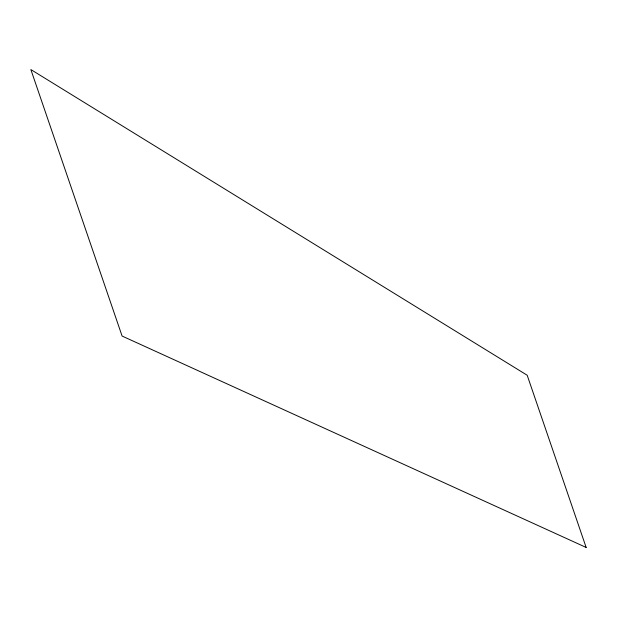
<?xml version="1.0" encoding="UTF-8"?>
<svg xmlns="http://www.w3.org/2000/svg" width="617" height="617" viewBox="0 0 617 617"><rect width="100%" height="100%" fill="white"/><g stroke="black" fill="none" stroke-linecap="round" stroke-linejoin="round"><path stroke-width="0.93" d="M586.15 547.449L122.097 336.049L30.85 69.551L527.188 375.244L586.15 547.449"/></g></svg>
